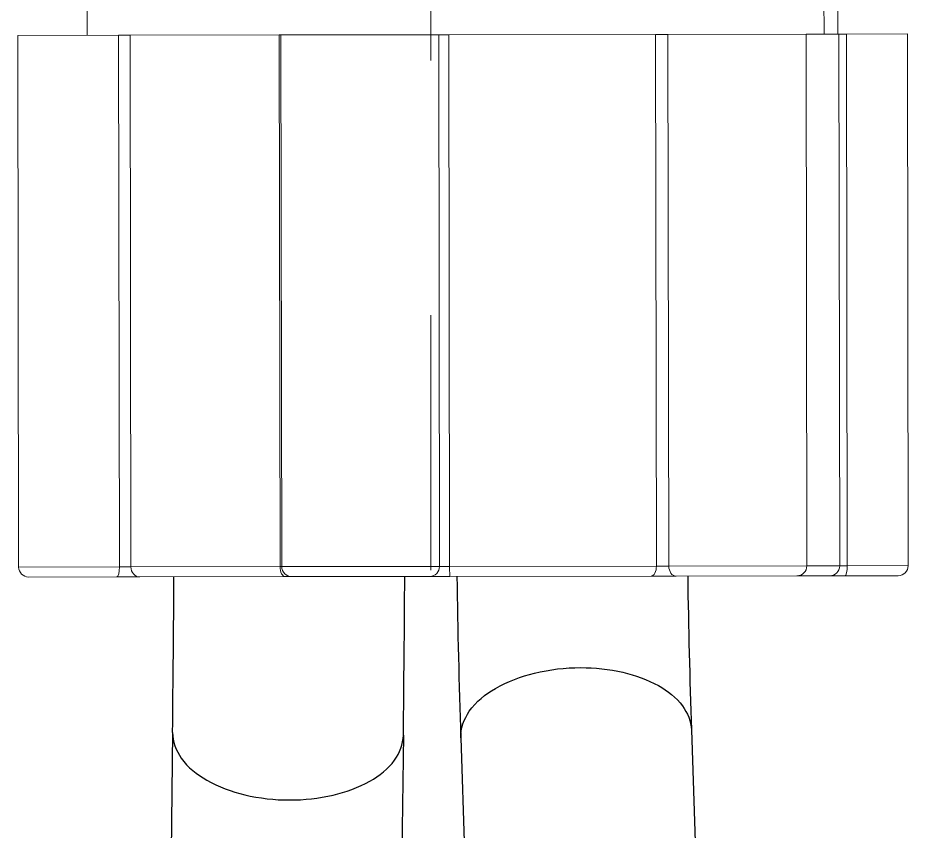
# Model space of a CAD drawing. Header units: millimetres. Extents: x 15183 to 15777, y -3358 to -2518.
# Drawn here: x 15289.76 to 15334.12, y -3118.57 to -3078.03 of the extents above; entities that cross this region are included whole.
import ezdxf

# ---------------------------------------------------------------- set-up
doc = ezdxf.new("R2010")
doc.units = ezdxf.units.MM
doc.linetypes.add('CENTERX2', pattern=[101.6, 63.5, -12.7, 12.7, -12.7])
doc.layers.add('CENTER', color=1, linetype='CENTERX2', lineweight=15)

msp = doc.modelspace()

# ---------------------------------------------------------------- linework, layer by layer
at = {"linetype": 'Continuous', "lineweight": 13}
for p, q in [((15329.907, -3064.84), (15329.929, -3078.84)), ((15294.819, -3105.394), (15294.779, -3078.894)), ((15295.389, -3105.393), (15295.348, -3078.893)), ((15302.788, -3078.882), (15302.829, -3105.382)), ((15310.771, -3105.37), (15310.73, -3078.87)), ((15311.271, -3105.369), (15311.23, -3078.869)), ((15321.536, -3078.853), (15321.577, -3105.353)), ((15322.153, -3078.852), (15322.194, -3105.352)), ((15331.047, -3078.838), (15331.088, -3105.338)), ((15289.798, -3105.402), (15294.819, -3105.394)), ((15295.389, -3105.393), (15294.819, -3105.394)), ((15295.389, -3105.393), (15302.829, -3105.382)), ((15302.91, -3105.382), (15302.829, -3105.382)), ((15302.91, -3105.382), (15310.771, -3105.37)), ((15311.271, -3105.369), (15310.771, -3105.37)), ((15311.271, -3105.369), (15321.577, -3105.353)), ((15322.194, -3105.352), (15321.577, -3105.353)), ((15322.194, -3105.352), (15329.073, -3105.341)), ((15329.073, -3105.341), (15330.711, -3105.339)), ((15331.088, -3105.338), (15330.711, -3105.339)), ((15334.124, -3105.334), (15331.088, -3105.338))]:
    msp.add_line(p, q, dxfattribs=at)
at = {"linetype": 'Continuous', "lineweight": 18}
for p, q in [((15330.62, -3078.839), (15330.598, -3064.839)), ((15293.198, -3064.897), (15293.22, -3078.897)), ((15294.779, -3078.894), (15289.757, -3078.902)), ((15289.757, -3078.902), (15289.798, -3105.402)), ((15294.779, -3078.894), (15295.348, -3078.893)), ((15295.348, -3078.893), (15302.788, -3078.882)), ((15302.788, -3078.882), (15302.87, -3078.882)), ((15310.73, -3078.87), (15302.87, -3078.882)), ((15302.87, -3078.882), (15302.91, -3105.382)), ((15310.73, -3078.87), (15311.23, -3078.869)), ((15311.23, -3078.869), (15321.536, -3078.853)), ((15321.536, -3078.853), (15322.153, -3078.852)), ((15329.033, -3078.841), (15322.153, -3078.852)), ((15329.033, -3078.841), (15330.67, -3078.839)), ((15329.073, -3105.341), (15329.033, -3078.841)), ((15330.67, -3078.839), (15331.047, -3078.838)), ((15330.711, -3105.339), (15330.67, -3078.839)), ((15331.047, -3078.838), (15334.083, -3078.834)), ((15334.124, -3105.334), (15334.083, -3078.834)), ((15290.299, -3105.901), (15294.692, -3105.895)), ((15295.832, -3105.893), (15294.692, -3105.895)), ((15295.832, -3105.893), (15303.073, -3105.882)), ((15303.411, -3105.881), (15303.073, -3105.882)), ((15303.411, -3105.881), (15310.289, -3105.87)), ((15311.291, -3105.869), (15310.289, -3105.87)), ((15311.291, -3105.869), (15321.321, -3105.853)), ((15322.554, -3105.852), (15321.321, -3105.853)), ((15328.574, -3105.842), (15322.554, -3105.852)), ((15328.574, -3105.842), (15330.212, -3105.84)), ((15330.968, -3105.839), (15330.212, -3105.84)), ((15333.625, -3105.834), (15330.968, -3105.839))]:
    msp.add_line(p, q, dxfattribs=at)
at = {"color": 7, "linetype": 'Continuous'}
for p, q in [((15297.469, -3113.646), (15297.138, -3140.993)), ((15323.323, -3113.52), (15324.253, -3140.868)), ((15308.968, -3113.785), (15308.637, -3141.133)), ((15311.83, -3113.911), (15312.76, -3141.259))]:
    msp.add_line(p, q, dxfattribs=at)
at = {"linetype": 'Continuous', "lineweight": 18}
for centre, start, end in [((15290.298, -3105.401), 180.0884, 270.0884), ((15303.41, -3105.381), 180.0884, 270.0884), ((15328.573, -3105.342), 270.0884, 0.0884), ((15330.211, -3105.34), 270.0884, 0.0884), ((15333.624, -3105.334), 270.0884, 0.0884)]:
    msp.add_arc(centre, 0.5, start, end, dxfattribs=at)
at = {"color": 7, "linetype": 'Continuous'}
for centre, radius, start, end in [((14029.326, -3098.752), 1268.23, 359.327139, 359.678419), ((14027.111, -3098.732), 1281.946, 359.327196, 359.681005), ((15773.265, -3098.709), 461.686, 180.88843, 181.88685), ((15771.053, -3098.766), 447.974, 180.90863, 181.8873)]:
    msp.add_arc(centre, radius, start, end, dxfattribs=at)
at = {"linetype": 'Continuous', "lineweight": 13}
for centre, major_axis, ratio, start_param, end_param in [((15294.692, -3105.395), (-0.001, 0.5), 0.255426, 3.141593, 4.712389), ((15295.831, -3105.393), (0.001, -0.5), 0.883823, 4.712389, 6.283185), ((15303.073, -3105.382), (-0.001, 0.5), 0.487008, 1.570796, 3.141593), ((15310.288, -3105.37), (-0.001, 0.5), 0.965011, 3.141593, 4.712389), ((15311.29, -3105.369), (0.001, -0.5), 0.036767, 4.712389, 6.283185), ((15321.321, -3105.353), (-0.001, 0.5), 0.51288, 3.141593, 4.712389), ((15322.554, -3105.352), (0.001, -0.5), 0.719946, 4.712389, 6.283185), ((15330.968, -3105.339), (0.001, -0.5), 0.241075, 0, 1.570796)]:
    msp.add_ellipse(centre, major_axis=major_axis, ratio=ratio, start_param=start_param, end_param=end_param, dxfattribs=at)
at = {"color": 7, "linetype": 'Continuous'}
for points, knots in [([(15311.83, -3113.911), (15311.814, -3113.448), (15312.21, -3112.397), (15313.62, -3111.302), (15315.557, -3110.583), (15317.035, -3110.417), (15317.805, -3110.417)], [0, 0, 0, 0, 0.184443, 0.413679, 0.69289, 1, 1, 1, 1]), ([(15317.805, -3110.417), (15318.51, -3110.417), (15319.853, -3110.556), (15321.621, -3111.18), (15322.916, -3112.155), (15323.308, -3113.093), (15323.323, -3113.52)], [0, 0, 0, 0, 0.3088, 0.585268, 0.812996, 1, 1, 1, 1]), ([(15297.469, -3113.646), (15297.464, -3114.097), (15297.859, -3115.112), (15299.232, -3116.169), (15301.116, -3116.857), (15302.551, -3117.013), (15303.3, -3117.013)], [0, 0, 0, 0, 0.185308, 0.414015, 0.692301, 1, 1, 1, 1]), ([(15303.3, -3117.013), (15304.027, -3117.013), (15305.414, -3116.867), (15307.237, -3116.212), (15308.569, -3115.198), (15308.963, -3114.224), (15308.968, -3113.785)], [0, 0, 0, 0, 0.3083, 0.585609, 0.81378, 1, 1, 1, 1])]:
    msp.add_open_spline(points, degree=3, knots=knots, dxfattribs=at)
at = {"layer": 'CENTER'}
msp.add_line((15310.336, -2610.256), (15310.336, -3116.678), dxfattribs=at)

doc.saveas('drawing.dxf')
